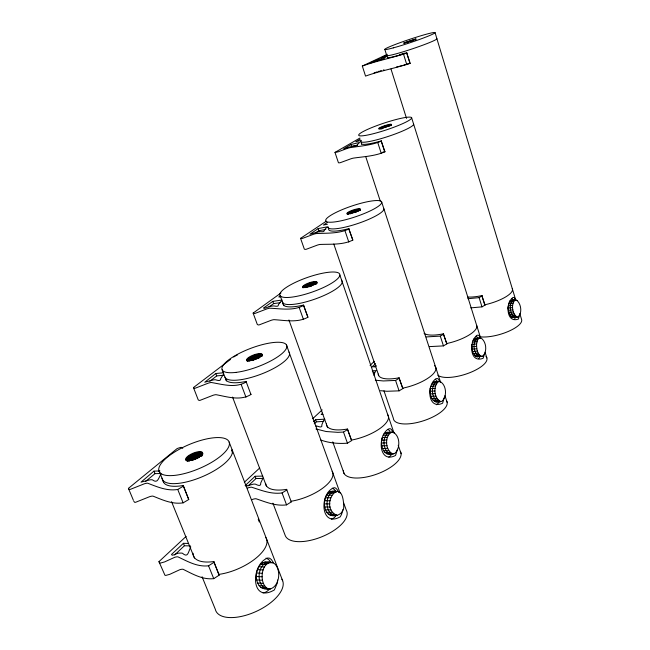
<?xml version="1.0" encoding="UTF-8"?>
<svg xmlns="http://www.w3.org/2000/svg" width="650" height="650" viewBox="0 0 650 650"><rect width="100%" height="100%" fill="white"/><g stroke="black" fill="none" stroke-linecap="round" stroke-linejoin="round"><path stroke-width="0.97" d="M518.148 317.037L517.132 317.102C512.102 313.771 510.729 304.151 515.19 299.91L516.206 299.877C521.17 303.282 522.519 312.748 518.148 317.037L512.622 317.614C508.576 315.486 508.121 309.969 508.154 305.874L512.671 305.329M482.698 356.208L476.832 356.785C472.298 354.819 471.77 348.749 471.884 344.402L476.604 343.939L477.596 339.958L478.465 338.65L480.667 337.805C486.387 341.161 487.557 351.691 482.698 356.208L481.544 356.354C477.019 354.364 476.507 348.286 476.604 343.939M440.643 401.464C433.883 398.352 432.965 386.271 438.514 381.591L439.831 381.387C446.493 384.613 447.387 396.467 441.959 401.221C432.266 405.576 428.837 394.314 430.462 387.124M519.512 314.632L518.481 319.053C506.033 323.724 505.399 302.729 513.037 297.399L514.386 297.627L515.377 299.731M393.128 453.871C384.946 451.181 384.085 434.858 392.421 431.982C400.262 434.972 400.766 448.468 394.648 453.497C383.833 458.25 379.779 445.608 382.233 437.556L387.416 437.328M337.261 515.483C317.224 507.024 342.696 472.022 343.712 506.114C344.638 516.49 328.396 519.659 325.609 509.868C322.4 502.125 325.861 488.402 336.716 491.441M268.474 588.851C257.749 584.829 261.17 557.659 274.43 563.566C283.189 571.634 278.021 593.426 263.721 588.583M262.779 588.526C251.42 583.042 255.743 558.22 270.311 562.315M444.202 397.711L442.618 403.227C427.432 410.312 426.433 384.767 436.118 378.617L437.946 378.584L440.115 382.127M397.532 449.207L395.549 455.463C378.568 464.222 377.268 435.76 388.367 429.041L390.008 428.634L391.235 429.236L393.169 432.315M342.753 509.632L341.648 514.166L340.251 516.815C320.19 528.247 319.158 492.651 334.206 487.671L335.741 488.118L337.147 489.596L338.788 492.521M484.404 354.161L483.177 358.231C469.479 363.976 468.683 340.884 477.246 335.189L478.806 335.303L480.025 337.391M373.929 375.351L374.952 372.044L376.179 370.565L372.239 370.914M262.949 478.124L260.756 482.934C261.316 487.118 257.246 485.038 255.361 484.128A9.539 3.721 -22.6 0 0 253.224 484.161L245.919 486.224M190.767 546.918C187.947 552.638 188.11 558.139 182.317 553.183A10.636 4.388 -25.3 0 0 180.107 553.109C177.905 552.126 171.413 557.139 171.502 554.458L183.414 543.311L188.411 543.449M161.086 473.891C158.039 478.912 157.763 483.827 152.271 479.789A10.831 3.737 -24 0 0 150.069 479.83L141.009 482.154L153.961 471.12L159.933 470.966M223.454 374.368L220.846 378.373C220.903 381.834 217.222 380.193 215.361 379.746A9.791 2.852 -21.5 0 0 213.232 379.941L204.766 382.208L215.808 373.514L223.494 372.775M480.667 337.805L474.809 338.398L472.875 340.438L477.596 339.958M174.614 554.954L184.413 545.756L190.409 545.927M248.162 485.883L255.986 478.546L263.681 478.392M314.259 423.824L316.371 421.834L323.765 421.411M374.855 366.909L376.261 365.601M245.148 485.591L255.117 476.271L262.811 476.101M313.487 421.688L315.599 419.713L324.846 419.169L323.375 420.899L321.839 424.864C322.668 428.496 318.467 426.424 316.794 426.034A8.702 3.177 -20.6 0 0 315.811 426.051M322.611 413.156L321.132 414.537L322.969 414.424M375.578 363.618L372.076 366.901L376.001 366.543M193.066 553.239A37.172 15.681 -24 0 0 213.858 561.551L213.996 562.339L208.553 565.801C197.194 567.125 187.493 561.34 177.889 556.839A6.126 2.527 -25.3 0 0 174.696 557.31L164.637 561.901L160.794 562.981A4.03 1.641 -25.5 0 1 159.794 562.876L158.949 561.657L186.127 536.388M244.311 482.284L259.691 467.984M312.634 418.746L322.173 409.882M370.045 365.365L374.416 361.303M145.405 481.569L155.001 473.655L159.973 473.533M163.044 480.773A37.871 13.358 -23 0 0 183.284 485.493L183.381 486.168L177.734 489.474C166.977 491.262 157.194 486.801 147.623 483.194A6.24 2.153 -24.1 0 0 144.414 483.771L130.187 489.418A4.103 1.397 -24.2 0 1 129.196 489.385L128.424 488.361L177.206 448.516L180.359 447.493A3.843 1.276 -22.9 0 1 181.456 447.395L182.772 448.264M209.828 381.209L216.726 375.911L223.446 375.269M225.908 379.641A34.426 10.148 -20.7 0 0 246.049 381.444L246.228 381.916C235.601 388.44 222.747 384.418 211.331 382.493A5.639 1.641 -21.6 0 0 208.301 383.142L195.309 388.172A3.705 1.073 -21.7 0 1 194.342 388.221L193.456 387.562L230.466 359.442M233.683 356.996L236.389 355.355M269.002 306.979L273.618 303.615L280.085 302.697M272.797 301.356L263.551 308.067C264.444 309.213 269.157 305.979 271.269 306.215A8.97 2.242 -20 0 1 273.317 305.931C274.934 305.841 278.688 307.409 278.468 304.558L282.043 300.032L272.797 301.356L273.618 303.615M280.451 295.807L278.834 296.977L280.678 296.709M283.221 303.071A31.647 7.946 -19.4 0 0 303.485 305.086L307.913 317.233C297.562 322.961 285.244 320.336 273.967 319.662A5.151 1.349 -20.1 0 0 271.115 320.32L259.244 324.862A3.388 0.878 -20.2 0 1 258.31 324.951L257.327 324.512L253.126 313.089L280.963 292.988M315.656 232.895L318.89 230.717L325.812 229.426M515.19 299.91L510.697 300.471L509.771 301.088L514.264 300.536M319.337 231.717C320.718 231.343 324.472 232.57 324.196 230.344L327.048 226.899L318.159 228.572L309.904 234.268L317.371 232.082A8.336 1.674 -19.1 0 1 319.337 231.717M327.356 222.414L323.456 225.03L327.389 224.283M328.64 228.922A29.486 5.915 -18.6 0 0 348.774 228.686L352.828 240.086C342.704 245.099 330.98 243.986 319.979 244.457A4.786 1.016 -19.1 0 0 317.273 245.139L306.28 249.267A3.144 0.658 -19.2 0 1 305.37 249.405L304.346 249.178L300.56 238.339L326.349 221.146M158.949 561.657L164.954 575.266A4.014 1.682 -25.7 0 0 165.953 575.38L169.788 574.316L179.806 569.709A6.102 2.592 -25.6 0 1 182.983 569.246C192.603 573.901 202.288 579.898 213.744 578.654L219.156 575.169L213.858 561.551M251.786 499.688L253.037 499.241A5.476 2.202 -22.7 0 1 256.027 498.745C265.85 502.019 275.771 506.334 286.569 504.871L291.298 501.889L286.593 489.369A33.524 13.236 -21.4 0 1 265.623 483.348M247.333 488.15L248.592 487.703A5.492 2.145 -22.6 0 1 251.582 487.199C261.414 490.336 271.334 494.463 282.067 492.936L286.829 489.978L286.593 489.369M320.726 440.009C329.257 443.089 338.447 443.869 347.449 443.186L351.634 440.602L347.409 429.016A30.704 11.253 -19.5 0 1 326.479 423.491M315.957 428.951L326.162 431.527L337.773 432.339L343.493 432.063L347.701 429.496M380.486 390.691L386.896 391.276L399.092 390.853L402.846 388.586L399.011 377.804A28.446 9.652 -18.2 0 1 378.243 374.059M375.318 380.201L383.378 380.949L395.574 380.437L399.344 378.186M429.406 346.613L443.462 345.898L446.859 343.891L443.341 333.808A26.569 8.336 -17.3 0 1 424.093 333.312M133.77 501.199L134.558 502.255A4.087 1.446 -24.4 0 0 135.549 502.304L149.719 496.649A6.216 2.226 -24.3 0 1 152.929 496.096C162.5 499.866 172.274 504.562 183.138 502.848L188.744 499.517L183.284 485.493M426.238 336.928L440.294 336.107L443.706 334.116M470.738 307.881L481.991 306.865L485.079 305.061L481.845 295.596A24.976 7.264 -16.7 0 1 467.626 296.977M351.041 144.487L343.647 148.842L350.732 146.673A7.849 1.073 -18.6 0 1 352.625 146.226C353.811 145.73 357.476 146.315 357.232 144.828L359.596 142.431L351.041 144.487L351.715 146.543L357.419 145.186M360.181 139.197L355.794 141.732L361.473 140.368M361.433 143.455A27.812 3.794 -18.3 0 0 381.209 140.944L384.971 151.775C375.009 156.146 363.902 156.593 353.243 158.145A4.509 0.666 -18.6 0 0 350.675 158.876L340.381 162.646A2.958 0.431 -18.7 0 1 339.503 162.833L338.455 162.809L334.986 152.401L359.938 138.028M467.87 298.724L479.123 297.627L482.227 295.839M193.456 387.562L198.234 399.88L199.079 400.384A3.697 1.113 -21.8 0 0 200.046 400.343L212.989 395.306A5.622 1.706 -21.7 0 1 216.011 394.68C227.403 396.776 240.305 401.115 250.957 394.501L246.049 381.444M415.358 39.918L415.902 39.634M404.146 43.363L415.773 39.455M253.126 313.089L254.101 313.511A3.396 0.845 -20.2 0 0 255.044 313.406L266.947 308.872A5.168 1.292 -20 0 1 269.807 308.197C281.092 308.709 293.369 311.066 303.729 305.411M300.56 238.339L301.576 238.55A3.152 0.634 -19.2 0 0 302.486 238.404L313.511 234.276A4.802 0.967 -19.1 0 1 316.225 233.578C327.226 232.96 338.918 233.846 349.058 228.889M377.138 59.767L370.443 62.977L377.179 60.783A7.451 0.528 -18.6 0 1 378.999 60.255L383.459 59.077L385.377 57.371L377.138 59.767L377.561 61.092M386.953 55.144L381.477 57.728L386.945 56.136M387.368 57.501A26.439 1.861 -18.5 0 0 406.713 52.959L410.231 63.302C395.533 68.201 380.128 70.858 365.544 76.099L362.318 66.048L387.294 54.308M334.986 152.401L338.016 151.881L347.222 148.444A4.518 0.618 -18.6 0 1 349.798 147.704C360.457 146.023 371.524 145.364 381.517 141.034M362.318 66.048C376.943 60.816 392.299 57.874 407.03 52.942M407.241 42.656L408.549 42.177M375.342 72.475L374.083 72.906M375.846 72.296L377.081 71.874M378.251 71.484L379.34 71.134M236.893 355.184L237.364 355.038M411.393 41.226L412.742 40.812M383.362 70.021L384.053 69.867M392.421 431.982L385.734 432.559L390.894 432.315M389.838 432.112C381.485 434.956 382.346 451.287 390.528 453.96M435.695 401.789L439.489 401.383L438.165 401.627C431.397 398.531 430.479 386.441 436.044 381.786L437.369 381.582L434.915 381.769M476.832 356.785L477.986 356.639M515.751 300.609L517.254 300.422M509.007 302.25L513.508 301.706M508.454 303.883L512.964 303.339M508.137 308.076L512.655 307.539M508.389 310.342L512.907 309.814M508.901 312.528L513.419 312M509.641 314.462L514.158 313.942M510.551 316.022L515.068 315.502M511.566 317.094L516.076 316.582M473.753 339.129L478.465 338.65M472.241 342.241L476.954 341.762M471.835 346.791L476.564 346.328M472.103 349.221L476.832 348.766M472.664 351.544L477.392 351.089M474.809 338.398L475.971 338.293M478.311 338.049L477.157 338.154C472.184 342.591 473.371 353.324 479.18 356.566M473.484 353.584L478.205 353.137M474.5 355.201L479.221 354.762M475.637 356.298L480.358 355.859M372.929 372.921L374.896 372.751M438.189 381.517L439.831 381.387M438.514 381.591L433.582 381.973L432.372 382.85L437.304 382.468M431.356 384.337L436.296 383.955M430.601 386.336L435.549 385.962M430.17 388.708L435.126 388.342M430.097 391.3L435.045 390.942M430.373 393.933L435.329 393.575M430.991 396.402L435.947 396.061M431.909 398.564L436.857 398.223M433.046 400.246L438.003 399.921M515.889 317.298L514.873 317.363C509.836 314.039 508.471 304.411 512.939 300.194L513.955 300.154L510.697 300.471M512.622 317.614L513.646 317.549M434.346 401.351L439.286 401.017M392.251 432.486L393.973 432.404M389.488 433.363L384.321 433.607L383.126 435.313L388.302 435.077M381.713 440.196L386.896 439.969M381.591 443.032L386.783 442.821M381.883 445.884L387.075 445.681M382.566 448.541L387.766 448.346M383.598 450.824L388.789 450.637M384.898 452.571L390.089 452.392M386.384 453.668L391.568 453.497M392.925 453.554L394.648 453.497M329.509 491.993L334.921 491.936M327.844 493.269L333.263 493.22M326.43 495.251L331.858 495.202M325.358 497.802L330.793 497.77M410.231 63.302L409.914 63.302A26.382 2.104 -18.4 0 1 403.674 65.154M324.707 500.744L330.143 500.727M324.529 503.888L329.973 503.872M324.838 507L330.281 507M325.609 509.868L331.053 509.876M326.779 512.289L332.223 512.314M328.283 514.101L333.726 514.134M330.005 515.182L335.441 515.214M267.727 562.315L272.447 562.494M262.511 562.811L268.182 563.03M260.52 564.387L266.191 564.614M258.814 566.727L264.493 566.962M257.506 569.66L263.193 569.912M256.693 572.999L262.389 573.267M256.441 576.509L262.137 576.786M256.758 579.938L262.454 580.231M257.627 583.05L263.331 583.359M262.706 592.759L263.567 592.808A17.574 10.871 -86 0 0 268.97 589.599M258.993 585.634L264.696 585.951M260.748 587.494L266.451 587.819M263.494 588.567L264.932 588.648M267.776 588.811C255.101 587.494 256.864 561.909 269.612 562.388M268.718 588.867L270.619 588.973M264.648 562.096L266.077 562.217M334.539 515.466C324.155 513.573 324.553 491.181 335.806 491.79M387.262 432.234L388.814 432.648M382.736 152.197A27.747 4.062 -18.3 0 0 384.662 151.669L384.971 151.775M266.012 558.098L268.629 559.512L271.172 562.543M332.256 488.158L334.49 489.621L336.416 492.017M485.079 305.061L484.697 304.809A24.919 7.459 -16.6 0 0 512.298 288.689M352.828 240.086L348.774 228.686M387.92 429.398L389.838 430.877M443.341 333.808L446.859 343.891M435.337 379.332L437.019 380.811M476.223 336.172L477.709 337.634M511.834 298.569L513.167 300.007M399.011 377.804L402.846 388.586M307.913 317.233L303.485 305.086M347.409 429.016L351.634 440.602M273.39 562.632L271.416 559.617L269.652 558.228L267.727 558.001C250.591 564.257 250.347 604.134 274.381 589.916L277.363 582.871L277.526 580.011M128.424 488.361L133.388 500.281M153.961 471.12L155.001 473.655M183.414 543.311L184.413 545.756M158.795 470.316L163.516 481.926M171.543 501.662L194.472 558.058M202.085 576.761L215.337 609.351A36.66 17.314 -24.8 0 0 255.897 611.569A36.66 17.314 -24.8 0 0 281.864 579.191M177.734 489.474L183.138 502.848M208.553 565.801L213.744 578.654M183.381 486.168L188.744 499.517M213.996 562.339L219.156 575.169M250.77 394.014L250.957 394.501M229.149 442.049A37.976 13.024 -22.9 0 1 180.456 474.484A37.976 13.024 -22.9 0 1 172.648 453.294A37.976 13.024 -22.9 0 1 229.149 442.049L282.677 580.791M231.571 450.141L232.619 452.863M258.221 519.179L259.309 522.007M291.298 501.889L291.062 501.264A33.418 13.569 -21.5 0 0 322.498 488.337A33.418 13.569 -21.5 0 0 332.191 471.258M215.808 373.514L216.726 375.911M255.117 476.271L255.986 478.546M222.154 369.777L226.411 380.973M232.554 397.093L266.476 486.249M272.919 503.181L285.293 535.689A33.085 14.657 -21.8 0 0 322.506 536.502A33.085 14.657 -21.8 0 0 346.296 510.193L343.541 502.596M241.231 384.654L245.984 397.264M282.067 492.936L286.569 504.871M315.599 419.713L316.371 421.834M286.341 344.654L340.104 493.098M280.264 295.856L283.798 305.679M288.933 319.979L327.641 427.692M332.743 441.894L344.167 473.696M299.268 307.734L303.485 319.572M343.493 432.063L347.449 443.186M339.869 275.113A31.72 7.678 -19.3 0 1 294.084 296.806A31.72 7.678 -19.3 0 1 295.571 282.279A31.72 7.678 -19.3 0 1 339.869 275.113L394.022 433.054M398.214 445.266L401.115 453.724M318.159 228.572L318.89 230.717M328.551 228.662L327.901 226.744A29.502 5.858 -18.6 0 0 355.526 224.274A29.502 5.858 -18.6 0 0 383.923 208.902M333.799 244.026L378.747 375.537M383.963 390.796L393.331 418.21A28.129 10.725 -18.1 0 0 423.873 420.648A28.129 10.725 -18.1 0 0 446.387 400.603M345.02 230.864L348.814 242.084M395.574 380.437L399.092 390.853M381.753 202.272A29.551 5.688 -18.6 0 1 339.934 221.049A29.551 5.688 -18.6 0 1 339.398 210.852A29.551 5.688 -18.6 0 1 381.753 202.272L440.586 382.281M444.949 395.647L447.135 402.326M361.692 144.259L360.742 141.367A27.828 3.746 -18.3 0 0 387.611 136.622A27.828 3.746 -18.3 0 0 413.611 124.085M365.787 156.788L380.299 201.143M377.804 142.691L381.274 153.449M440.294 336.107L443.462 345.898M381.209 140.944L384.662 151.669M411.621 117.731A27.869 3.583 -18.3 0 1 372.832 133.843A27.869 3.583 -18.3 0 1 371.044 127.896A27.869 3.583 -18.3 0 1 411.621 117.731L480.61 337.967M485.079 352.243L486.866 357.955M384.824 49.408L387.644 58.386M390.999 69.03L406.518 118.389M406.713 52.959L409.622 62.359M481.845 295.596L484.413 303.883M403.577 54.316L406.794 64.691M479.123 297.627L481.991 306.865M435.029 32.532L515.759 300.154M519.797 313.527L521.519 319.264A24.733 8.101 -16.4 0 1 507.926 331.598A24.733 8.101 -16.4 0 1 480.098 336.789M387.433 414.294A30.623 11.546 -19.6 0 1 379.998 428.464A30.623 11.546 -19.6 0 1 351.333 440.107M341.445 280.207A31.671 7.873 -19.4 0 1 315.859 298.773A31.671 7.873 -19.4 0 1 282.295 301.527M302.933 287.812A7.613 1.844 -19.3 0 1 309.465 283.343A7.613 1.844 -19.3 0 1 317.192 282.848M303.607 287.739A6.971 1.698 -19.3 0 1 310.57 283.774A6.971 1.698 -19.3 0 1 316.794 283.611M304.395 287.154A7.605 1.852 -19.3 0 1 316.818 283.27M306.036 287.519A7.605 1.861 -19.3 0 1 314.73 284.497M309.668 286.674A6.971 1.706 -19.3 0 1 311.374 286.081M305.102 287.658A6.971 1.706 -19.3 0 1 316.485 284.099M400.392 451.376A30.339 12.488 -19.6 0 1 375.139 474.695A30.339 12.488 -19.6 0 1 343.371 470.519M391.69 454.188A14.373 7.857 87.1 0 1 388.781 457.064M289.014 352.04A34.45 10.067 -20.7 0 1 262.137 373.75A34.45 10.067 -20.7 0 1 224.973 377.179M262.373 355.404A8.279 2.364 -20.6 0 1 261.901 356.2M247.463 361.238A8.279 2.364 -20.6 0 1 252.444 356.127A8.279 2.364 -20.6 0 1 262.308 354.762M247.78 361.156A7.589 2.169 -20.6 0 1 253.76 356.501A7.589 2.169 -20.6 0 1 261.901 355.631M247.341 361.376A8.271 2.373 -20.6 0 1 252.907 357.346A8.271 2.373 -20.6 0 1 261.121 355.371M249.283 360.888A8.271 2.381 -20.7 0 1 260.106 356.647M251.314 360.579A7.581 2.186 -20.7 0 1 259.959 357.565M252.874 360.23A8.271 2.389 -20.7 0 1 258.789 358.166M248.666 361.059A7.581 2.178 -20.7 0 1 255.149 357.378A7.581 2.178 -20.7 0 1 261.82 356.468M336.505 514.873A15.779 9.206 90 0 1 331.354 519.139M434.549 365.69A28.373 9.896 -18.2 0 1 428.837 377.601A28.373 9.896 -18.2 0 1 402.504 388.196M360.539 209.658A7.085 1.365 -18.6 0 1 360.295 210.113M347.271 214.264A7.085 1.365 -18.6 0 1 352.162 210.949A7.085 1.365 -18.6 0 1 360.327 209.357M347.823 214.329A6.5 1.259 -18.6 0 1 354.088 211.014A6.5 1.259 -18.6 0 1 360.157 210.389M348.416 214.021A7.085 1.373 -18.6 0 1 360.035 210.316M354.64 212.534A7.085 1.381 -18.6 0 1 356.363 212.03M350.074 213.882A6.492 1.259 -18.6 0 1 358.767 211.112M430.503 391.536A6.906 3.534 85.1 0 1 430.552 389.756M439.238 401.546A13.228 6.776 85.1 0 1 436.337 404.739M378.901 129.033A6.687 0.861 -18.3 0 1 385.994 125.816A6.687 0.861 -18.3 0 1 391.414 125.166M382.135 128.765A6.687 0.861 -18.3 0 1 380.803 129.049M379.779 129.106A6.126 0.796 -18.3 0 1 385.336 126.677A6.126 0.796 -18.3 0 1 391.016 125.434M382.346 128.278A6.687 0.869 -18.3 0 1 387.132 126.62M388.668 126.214A6.687 0.869 -18.3 0 1 389.992 125.921M476.734 325.593A26.504 8.556 -17.3 0 1 446.493 343.574M486.013 356.533A26.293 9.287 -17.1 0 1 469.292 372.897A26.293 9.287 -17.1 0 1 437.767 375.139M479.83 356.882A12.277 5.891 83.7 0 1 478.692 358.629M509.933 313.95A5.98 2.689 82.7 0 1 508.292 306.987M515.694 316.591A11.456 5.159 82.7 0 1 514.199 319.532M436.881 38.667A26.455 1.812 -18.5 0 1 412.807 48.693A26.455 1.812 -18.5 0 1 386.734 55.477M405.129 53.064A21.677 1.527 -18.5 0 1 399.888 54.576M402.716 65.422A26.382 2.104 -18.4 0 1 399.108 66.381M398.296 66.584A26.382 2.104 -18.4 0 1 396.476 67.015M380.364 70.826A7.434 0.601 -18.6 0 1 381.306 70.549M265.777 537.485A37.05 16.063 -24.2 0 1 255.19 558.797A37.05 16.063 -24.2 0 1 219.009 574.364M232.172 449.881A37.895 13.276 -23 0 1 200.623 477.401A37.895 13.276 -23 0 1 161.988 478.164M186.428 460.85A9.108 3.128 -22.9 0 1 193.594 453.749A9.108 3.128 -22.9 0 1 202.776 454.285M187.362 461.167A8.344 2.868 -22.9 0 1 193.919 454.651A8.344 2.868 -22.9 0 1 202.329 455.146M187.232 459.485A9.1 3.136 -22.9 0 1 201.793 453.635M187.752 460.785A9.1 3.144 -22.9 0 1 200.793 454.846M188.654 461.321A8.344 2.893 -22.9 0 1 201.987 455.959M189.451 460.915A9.1 3.161 -22.9 0 1 201.305 456.146M187.525 461.004A8.344 2.884 -22.9 0 1 194.439 455.942A8.344 2.884 -22.9 0 1 202.434 455.016M193.521 459.907A9.092 3.169 -22.9 0 1 197.852 458.169M191.726 460.46A8.336 2.901 -22.9 0 1 199.412 457.372M415.886 38.968L403.837 43.014L415.886 38.968M305.882 287.446A7.613 1.844 -19.3 0 0 316.989 282.262A7.613 1.844 -19.3 0 0 306.507 283.871A7.613 1.844 -19.3 0 0 305.882 287.446M235.991 372.393A34.507 9.848 -20.6 0 0 286.78 347.23A34.507 9.848 -20.6 0 0 240.427 352.812A34.507 9.848 -20.6 0 0 235.991 372.393M249.828 360.774A8.279 2.364 -20.6 0 0 262.137 354.778A8.279 2.364 -20.6 0 0 251.201 355.981A8.279 2.364 -20.6 0 0 249.828 360.774M350.204 213.606A7.085 1.365 -18.6 0 0 360.36 209.105A7.085 1.365 -18.6 0 0 350.309 211.088A7.085 1.365 -18.6 0 0 350.204 213.606M382.013 128.221A6.687 0.861 -18.3 0 0 391.43 124.345A6.687 0.861 -18.3 0 0 381.794 126.726A6.687 0.861 -18.3 0 0 382.013 128.221M393.266 47.881A26.496 1.666 -18.5 0 0 434.558 33.15A26.496 1.666 -18.5 0 0 402.017 41.982A26.496 1.666 -18.5 0 0 393.266 47.881M190.678 460.468A9.108 3.12 -22.8 0 0 202.572 452.725A9.108 3.12 -22.8 0 0 189.166 455.236A9.108 3.12 -22.8 0 0 190.678 460.468"/></g></svg>
